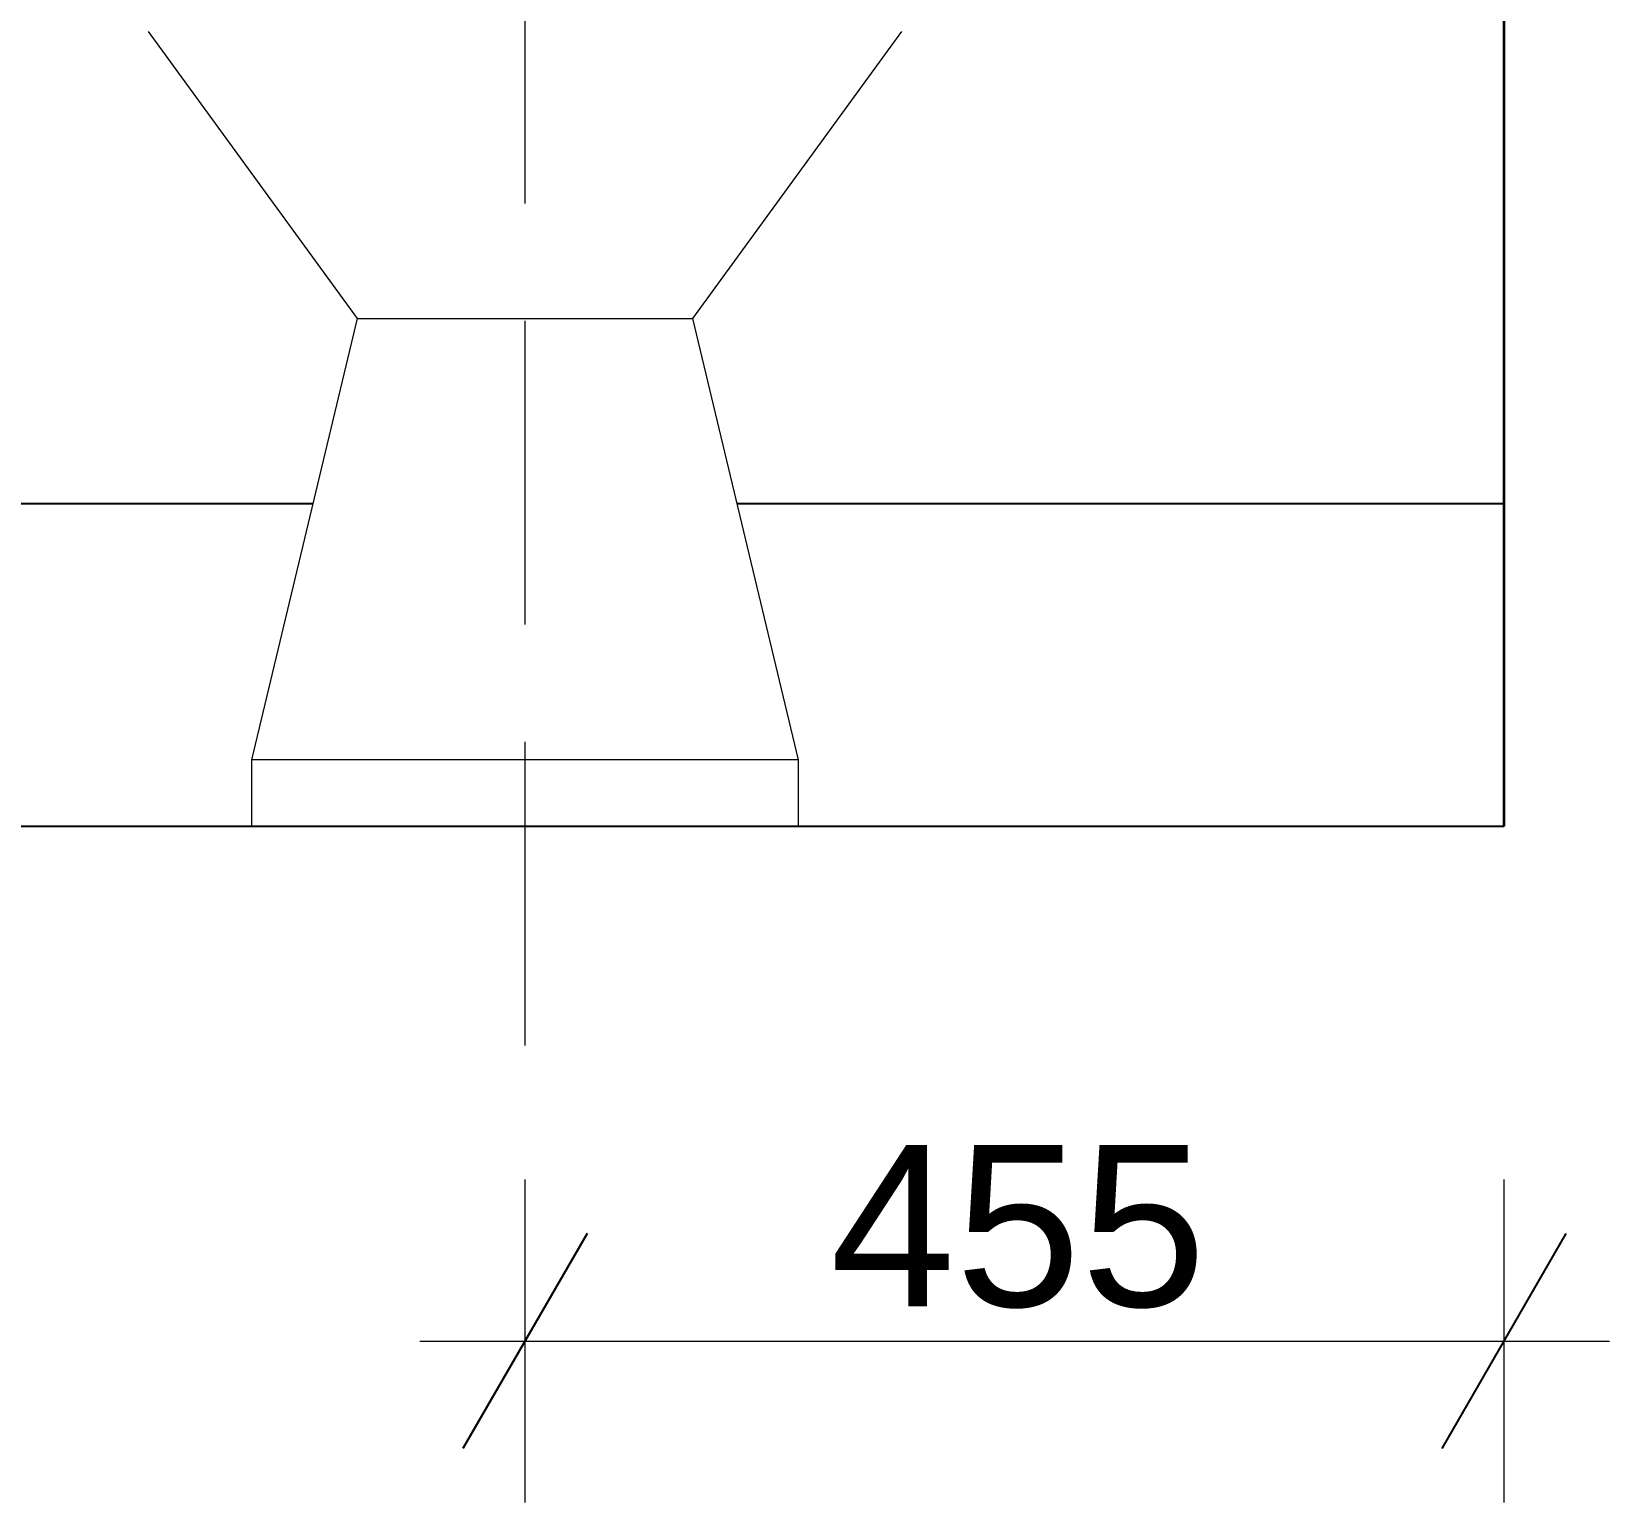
# Model space of a CAD drawing. Header units: millimetres. Extents: x 14397 to 67587, y -11631 to -8348.
# Drawn here: x 15711 to 16444, y -11612 to -10928 of the extents above; entities that cross this region are included whole.
import ezdxf

# ---------------------------------------------------------------- set-up
doc = ezdxf.new("R2010")
doc.units = ezdxf.units.MM
doc.header["$MEASUREMENT"] = 0
doc.linetypes.add('Hidden Line', pattern=[195.611112, 141.111112, -54.5])
doc.linetypes.add('Wipeout_Contour', pattern=[1000, 0, -1000])
for name, color, linetype in [('NewA-Ee_25_10-M_WallsInternal', 7, 'Continuous'), ('NewA-Ee_30_40-M_Floors', 7, 'Continuous'), ('NewA-Ee_40_20-M_GeneralFFAndEInternalSanitary', 7, 'Continuous'), ('NewA-Zz_20_20-D_DimensionDetail', 7, 'Continuous'), ('NewA-Zz_80_45_00-P_DetailInternal', 7, 'Continuous')]:
    doc.layers.add(name, color=color, linetype=linetype)
doc.styles.add('GENERATED_STYLE_1', font='')
doc.styles.get('GENERATED_STYLE_1').set_extended_font_data('Arial')
doc.dimstyles.new('GENERATED_STYLE__1', dxfattribs={"dimtxt": 75, "dimasz": 76, "dimexe": 0.18, "dimexo": 300, "dimgap": 0.09, "dimtad": 1, "dimtih": 1, "dimtoh": 1, "dimdec": 0, "dimzin": 0, "dimdsep": 46, "dimtxsty": 'GENERATED_STYLE_1', "dimblk": 'ARROWHEAD_2', "dimblk1": 'ARROWHEAD_2', "dimblk2": 'ARROWHEAD_2', "dimcen": 0.09, "dimclrd": 6, "dimclre": 6, "dimclrt": 7, "dimazin": 0, "dimtfac": 1, "dimtdec": 4, "dimtmove": 0, "dimatfit": 3, "dimfxl": 0, "dimtolj": 1, "dimtzin": 0, "dimarcsym": 0})

# ---------------------------------------------------------------- blocks, each defined once
blk = doc.blocks.new('Section Elem_2_1', base_point=(6197.13, -111297.47))
at = {"layer": 'NewA-Ee_25_10-M_WallsInternal', "color": 92, "linetype": 'Continuous', "lineweight": 35}
blk.add_line((16395.03, -11297.47), (16395.03, -8857.47), dxfattribs=at)
blk = doc.blocks.new('Section Elem_3_1', base_point=(6197.13, -111297.47))
at = {"color": 254, "linetype": 'Wipeout_Contour', "lineweight": 0, "ltscale": 78063.954679}
blk.add_wipeout([(15940.03, -11297.47), (15940.03, -11266.7), (15908.87, -11266.7), (15908.87, -11297.47)], dxfattribs=at).dxf.layer = 'NewA-Ee_40_20-M_GeneralFFAndEInternalSanitary'
at = {"color": 254, "linetype": 'Wipeout_Contour', "lineweight": 0, "ltscale": 78524.00326}
blk.add_wipeout([(16067.02, -11297.47), (16067.02, -11266.7), (16063.38, -11266.7), (16063.38, -11297.47)], dxfattribs=at).dxf.layer = 'NewA-Ee_40_20-M_GeneralFFAndEInternalSanitary'
at = {"color": 254, "linetype": 'Wipeout_Contour', "lineweight": 0, "ltscale": 77966.163852}
blk.add_wipeout([(15908.87, -11297.47), (15908.87, -11266.7), (15880.09, -11266.7), (15880.09, -11297.47)], dxfattribs=at).dxf.layer = 'NewA-Ee_40_20-M_GeneralFFAndEInternalSanitary'
at = {"color": 254, "linetype": 'Wipeout_Contour', "lineweight": 0, "ltscale": 78504.268196}
blk.add_wipeout([(16063.38, -11266.7), (16054.96, -11266.7), (16054.96, -11297.47), (16063.38, -11297.47)], dxfattribs=at).dxf.layer = 'NewA-Ee_40_20-M_GeneralFFAndEInternalSanitary'
at = {"color": 254, "linetype": 'Wipeout_Contour', "lineweight": 0, "ltscale": 77879.803479}
blk.add_wipeout([(15880.09, -11297.47), (15880.09, -11266.7), (15855.9, -11266.7), (15855.9, -11297.47)], dxfattribs=at).dxf.layer = 'NewA-Ee_40_20-M_GeneralFFAndEInternalSanitary'
at = {"color": 254, "linetype": 'Wipeout_Contour', "lineweight": 0, "ltscale": 78469.12968}
blk.add_wipeout([(16054.96, -11297.47), (16054.96, -11266.7), (16041.91, -11266.7), (16041.91, -11297.47)], dxfattribs=at).dxf.layer = 'NewA-Ee_40_20-M_GeneralFFAndEInternalSanitary'
at = {"color": 254, "linetype": 'Wipeout_Contour', "lineweight": 0, "ltscale": 77811.4649}
blk.add_wipeout([(15855.9, -11266.7), (15838.16, -11266.7), (15838.16, -11297.47), (15855.9, -11297.47)], dxfattribs=at).dxf.layer = 'NewA-Ee_40_20-M_GeneralFFAndEInternalSanitary'
at = {"color": 254, "linetype": 'Wipeout_Contour', "lineweight": 0, "ltscale": 78418.755135}
blk.add_wipeout([(16041.91, -11297.47), (16041.91, -11266.7), (16024.16, -11266.7), (16024.16, -11297.47)], dxfattribs=at).dxf.layer = 'NewA-Ee_40_20-M_GeneralFFAndEInternalSanitary'
at = {"color": 254, "linetype": 'Wipeout_Contour', "lineweight": 0, "ltscale": 77761.299629}
blk.add_wipeout([(15838.16, -11297.47), (15838.16, -11266.7), (15825.11, -11266.7), (15825.11, -11297.47)], dxfattribs=at).dxf.layer = 'NewA-Ee_40_20-M_GeneralFFAndEInternalSanitary'
at = {"color": 254, "linetype": 'Wipeout_Contour', "lineweight": 0, "ltscale": 78350.184902}
blk.add_wipeout([(16024.16, -11297.47), (16024.16, -11266.7), (15999.97, -11266.7), (15999.97, -11297.47)], dxfattribs=at).dxf.layer = 'NewA-Ee_40_20-M_GeneralFFAndEInternalSanitary'
at = {"color": 254, "linetype": 'Wipeout_Contour', "lineweight": 0, "ltscale": 77726.326216}
blk.add_wipeout([(15825.11, -11266.7), (15816.68, -11266.7), (15816.68, -11297.47), (15825.11, -11297.47)], dxfattribs=at).dxf.layer = 'NewA-Ee_40_20-M_GeneralFFAndEInternalSanitary'
at = {"color": 254, "linetype": 'Wipeout_Contour', "lineweight": 0, "ltscale": 78263.616017}
blk.add_wipeout([(15999.97, -11297.47), (15999.97, -11266.7), (15971.2, -11266.7), (15971.2, -11297.47)], dxfattribs=at).dxf.layer = 'NewA-Ee_40_20-M_GeneralFFAndEInternalSanitary'
at = {"color": 254, "linetype": 'Wipeout_Contour', "lineweight": 0, "ltscale": 77706.690636}
blk.add_wipeout([(15816.68, -11297.47), (15816.68, -11266.7), (15813.05, -11266.7), (15813.05, -11297.47)], dxfattribs=at).dxf.layer = 'NewA-Ee_40_20-M_GeneralFFAndEInternalSanitary'
at = {"color": 254, "linetype": 'Wipeout_Contour', "lineweight": 0, "ltscale": 78165.702493}
blk.add_wipeout([(15971.2, -11297.47), (15971.2, -11266.7), (15940.03, -11266.7), (15940.03, -11297.47)], dxfattribs=at).dxf.layer = 'NewA-Ee_40_20-M_GeneralFFAndEInternalSanitary'
at = {"color": 254, "linetype": 'Wipeout_Contour', "lineweight": 0, "ltscale": 58176.665694}
blk.add_wipeout([(15865.01, -11061.57), (15813.05, -11266.7), (15816.68, -11266.7)], dxfattribs=at).dxf.layer = 'NewA-Ee_40_20-M_GeneralFFAndEInternalSanitary'
at = {"color": 254, "linetype": 'Wipeout_Contour', "lineweight": 0, "ltscale": 58482.009695}
blk.add_wipeout([(15940.03, -11266.7), (15971.2, -11266.7), (15957.74, -11061.57)], dxfattribs=at).dxf.layer = 'NewA-Ee_40_20-M_GeneralFFAndEInternalSanitary'
at = {"color": 254, "linetype": 'Wipeout_Contour', "lineweight": 0, "ltscale": 58094.331286}
blk.add_wipeout([(15862.11, -11061.57), (15813.05, -11266.7), (15865.01, -11061.57)], dxfattribs=at).dxf.layer = 'NewA-Ee_40_20-M_GeneralFFAndEInternalSanitary'
at = {"color": 254, "linetype": 'Wipeout_Contour', "lineweight": 0, "ltscale": 58338.770409}
blk.add_wipeout([(15940.03, -11266.7), (15957.74, -11061.57), (15940.03, -11061.57)], dxfattribs=at).dxf.layer = 'NewA-Ee_40_20-M_GeneralFFAndEInternalSanitary'
at = {"color": 254, "linetype": 'Wipeout_Contour', "lineweight": 0, "ltscale": 58544.813397}
blk.add_wipeout([(15971.2, -11266.7), (15999.97, -11266.7), (15974.1, -11061.57)], dxfattribs=at).dxf.layer = 'NewA-Ee_40_20-M_GeneralFFAndEInternalSanitary'
at = {"color": 254, "linetype": 'Wipeout_Contour', "lineweight": 0, "ltscale": 58191.933501}
blk.add_wipeout([(15816.68, -11266.7), (15825.11, -11266.7), (15871.73, -11061.57)], dxfattribs=at).dxf.layer = 'NewA-Ee_40_20-M_GeneralFFAndEInternalSanitary'
at = {"color": 254, "linetype": 'Wipeout_Contour', "lineweight": 0, "ltscale": 58391.546617}
blk.add_wipeout([(15971.2, -11266.7), (15974.1, -11061.57), (15957.74, -11061.57)], dxfattribs=at).dxf.layer = 'NewA-Ee_40_20-M_GeneralFFAndEInternalSanitary'
at = {"color": 254, "linetype": 'Wipeout_Contour', "lineweight": 0, "ltscale": 58599.22689}
blk.add_wipeout([(15999.97, -11266.7), (16024.16, -11266.7), (15987.84, -11061.57)], dxfattribs=at).dxf.layer = 'NewA-Ee_40_20-M_GeneralFFAndEInternalSanitary'
at = {"color": 254, "linetype": 'Wipeout_Contour', "lineweight": 0, "ltscale": 58105.235403}
blk.add_wipeout([(15816.68, -11266.7), (15871.73, -11061.57), (15865.01, -11061.57)], dxfattribs=at).dxf.layer = 'NewA-Ee_40_20-M_GeneralFFAndEInternalSanitary'
at = {"color": 254, "linetype": 'Wipeout_Contour', "lineweight": 0, "ltscale": 58440.051119}
blk.add_wipeout([(15999.97, -11266.7), (15987.84, -11061.57), (15974.1, -11061.57)], dxfattribs=at).dxf.layer = 'NewA-Ee_40_20-M_GeneralFFAndEInternalSanitary'
at = {"layer": 'NewA-Ee_40_20-M_GeneralFFAndEInternalSanitary', "color": 1, "linetype": 'Continuous', "lineweight": 18}
for p in [(15816.68, -11266.7), (15813.05, -11297.47)]:
    blk.add_line(p, (15813.05, -11266.7), dxfattribs=at)
at = {"color": 254, "linetype": 'Wipeout_Contour', "lineweight": 0, "ltscale": 58217.906884}
blk.add_wipeout([(15825.11, -11266.7), (15838.16, -11266.7), (15882.14, -11061.57)], dxfattribs=at).dxf.layer = 'NewA-Ee_40_20-M_GeneralFFAndEInternalSanitary'
at = {"color": 254, "linetype": 'Wipeout_Contour', "lineweight": 0, "ltscale": 58641.605224}
blk.add_wipeout([(16024.16, -11266.7), (16041.91, -11266.7), (15997.93, -11061.57)], dxfattribs=at).dxf.layer = 'NewA-Ee_40_20-M_GeneralFFAndEInternalSanitary'
at = {"color": 254, "linetype": 'Wipeout_Contour', "lineweight": 0, "ltscale": 58126.201769}
blk.add_wipeout([(15871.73, -11061.57), (15825.11, -11266.7), (15882.14, -11061.57)], dxfattribs=at).dxf.layer = 'NewA-Ee_40_20-M_GeneralFFAndEInternalSanitary'
at = {"color": 254, "linetype": 'Wipeout_Contour', "lineweight": 0, "ltscale": 58479.636221}
blk.add_wipeout([(16024.16, -11266.7), (15997.93, -11061.57), (15987.84, -11061.57)], dxfattribs=at).dxf.layer = 'NewA-Ee_40_20-M_GeneralFFAndEInternalSanitary'
at = {"layer": 'NewA-Ee_40_20-M_GeneralFFAndEInternalSanitary', "color": 1, "linetype": 'Continuous', "lineweight": 18}
blk.add_line((15825.11, -11266.7), (15816.68, -11266.7), dxfattribs=at)
at = {"color": 254, "linetype": 'Wipeout_Contour', "lineweight": 0, "ltscale": 58251.195794}
blk.add_wipeout([(15892.22, -11061.57), (15838.16, -11266.7), (15855.9, -11266.7)], dxfattribs=at).dxf.layer = 'NewA-Ee_40_20-M_GeneralFFAndEInternalSanitary'
at = {"color": 254, "linetype": 'Wipeout_Contour', "lineweight": 0, "ltscale": 58675.264457}
blk.add_wipeout([(16041.91, -11266.7), (16054.96, -11266.7), (16008.34, -11061.57)], dxfattribs=at).dxf.layer = 'NewA-Ee_40_20-M_GeneralFFAndEInternalSanitary'
at = {"color": 254, "linetype": 'Wipeout_Contour', "lineweight": 0, "ltscale": 58153.653115}
blk.add_wipeout([(15882.14, -11061.57), (15838.16, -11266.7), (15892.22, -11061.57)], dxfattribs=at).dxf.layer = 'NewA-Ee_40_20-M_GeneralFFAndEInternalSanitary'
at = {"color": 254, "linetype": 'Wipeout_Contour', "lineweight": 0, "ltscale": 58511.045045}
blk.add_wipeout([(16041.91, -11266.7), (16008.34, -11061.57), (15997.93, -11061.57)], dxfattribs=at).dxf.layer = 'NewA-Ee_40_20-M_GeneralFFAndEInternalSanitary'
at = {"layer": 'NewA-Ee_40_20-M_GeneralFFAndEInternalSanitary', "color": 1, "linetype": 'Continuous', "lineweight": 18}
for p, q in [((15838.16, -11266.7), (15825.11, -11266.7)), ((15999.97, -11266.7), (15971.2, -11266.7))]:
    blk.add_line(p, q, dxfattribs=at)
at = {"color": 254, "linetype": 'Wipeout_Contour', "lineweight": 0, "ltscale": 58296.537233}
blk.add_wipeout([(15855.9, -11266.7), (15880.09, -11266.7), (15905.97, -11061.57)], dxfattribs=at).dxf.layer = 'NewA-Ee_40_20-M_GeneralFFAndEInternalSanitary'
at = {"color": 254, "linetype": 'Wipeout_Contour', "lineweight": 0, "ltscale": 58698.284051}
blk.add_wipeout([(16015.06, -11061.57), (16054.96, -11266.7), (16063.38, -11266.7)], dxfattribs=at).dxf.layer = 'NewA-Ee_40_20-M_GeneralFFAndEInternalSanitary'
at = {"color": 254, "linetype": 'Wipeout_Contour', "lineweight": 0, "ltscale": 58187.746857}
blk.add_wipeout([(15855.9, -11266.7), (15905.97, -11061.57), (15892.22, -11061.57)], dxfattribs=at).dxf.layer = 'NewA-Ee_40_20-M_GeneralFFAndEInternalSanitary'
at = {"color": 254, "linetype": 'Wipeout_Contour', "lineweight": 0, "ltscale": 58535.892663}
blk.add_wipeout([(16008.34, -11061.57), (16054.96, -11266.7), (16015.06, -11061.57)], dxfattribs=at).dxf.layer = 'NewA-Ee_40_20-M_GeneralFFAndEInternalSanitary'
at = {"layer": 'NewA-Ee_40_20-M_GeneralFFAndEInternalSanitary', "color": 1, "linetype": 'Continuous', "lineweight": 18}
blk.add_line((15855.9, -11266.7), (15838.16, -11266.7), dxfattribs=at)
at = {"color": 254, "linetype": 'Wipeout_Contour', "lineweight": 0, "ltscale": 58353.003779}
blk.add_wipeout([(15880.09, -11266.7), (15908.87, -11266.7), (15922.32, -11061.57)], dxfattribs=at).dxf.layer = 'NewA-Ee_40_20-M_GeneralFFAndEInternalSanitary'
at = {"color": 254, "linetype": 'Wipeout_Contour', "lineweight": 0, "ltscale": 58710.458026}
blk.add_wipeout([(16063.38, -11266.7), (16067.02, -11266.7), (16017.95, -11061.57)], dxfattribs=at).dxf.layer = 'NewA-Ee_40_20-M_GeneralFFAndEInternalSanitary'
at = {"color": 254, "linetype": 'Wipeout_Contour', "lineweight": 0, "ltscale": 58232.27363}
blk.add_wipeout([(15880.09, -11266.7), (15922.32, -11061.57), (15905.97, -11061.57)], dxfattribs=at).dxf.layer = 'NewA-Ee_40_20-M_GeneralFFAndEInternalSanitary'
at = {"color": 254, "linetype": 'Wipeout_Contour', "lineweight": 0, "ltscale": 58550.772996}
blk.add_wipeout([(16063.38, -11266.7), (16017.95, -11061.57), (16015.06, -11061.57)], dxfattribs=at).dxf.layer = 'NewA-Ee_40_20-M_GeneralFFAndEInternalSanitary'
at = {"layer": 'NewA-Ee_40_20-M_GeneralFFAndEInternalSanitary', "color": 1, "linetype": 'Continuous', "lineweight": 18}
for p, q in [((15880.09, -11266.7), (15855.9, -11266.7)), ((16024.16, -11266.7), (15999.97, -11266.7)), ((16041.91, -11266.7), (16024.16, -11266.7)), ((16054.96, -11266.7), (16041.91, -11266.7)), ((16063.38, -11266.7), (16054.96, -11266.7)), ((16067.02, -11266.7), (16063.38, -11266.7)), ((16067.02, -11297.47), (16067.02, -11266.7))]:
    blk.add_line(p, q, dxfattribs=at)
at = {"color": 254, "linetype": 'Wipeout_Contour', "lineweight": 0, "ltscale": 58398.121299}
blk.add_wipeout([(16015.06, -11061.57), (16017.95, -11061.57), (16110.69, -10928.24)], dxfattribs=at).dxf.layer = 'NewA-Ee_40_20-M_GeneralFFAndEInternalSanitary'
at = {"color": 254, "linetype": 'Wipeout_Contour', "lineweight": 0, "ltscale": 58416.208152}
blk.add_wipeout([(15908.87, -11266.7), (15940.03, -11266.7), (15940.03, -11061.57)], dxfattribs=at).dxf.layer = 'NewA-Ee_40_20-M_GeneralFFAndEInternalSanitary'
at = {"color": 254, "linetype": 'Wipeout_Contour', "lineweight": 0, "ltscale": 58403.997663}
blk.add_wipeout([(16110.69, -10928.24), (16017.95, -11061.57), (16115.04, -10928.24)], dxfattribs=at).dxf.layer = 'NewA-Ee_40_20-M_GeneralFFAndEInternalSanitary'
at = {"color": 254, "linetype": 'Wipeout_Contour', "lineweight": 0, "ltscale": 58283.875719}
blk.add_wipeout([(15908.87, -11266.7), (15940.03, -11061.57), (15922.32, -11061.57)], dxfattribs=at).dxf.layer = 'NewA-Ee_40_20-M_GeneralFFAndEInternalSanitary'
at = {"layer": 'NewA-Ee_40_20-M_GeneralFFAndEInternalSanitary', "color": 1, "linetype": 'Continuous', "lineweight": 18}
for p, q in [((15908.87, -11266.7), (15880.09, -11266.7)), ((15940.03, -11266.7), (15908.87, -11266.7)), ((15971.2, -11266.7), (15940.03, -11266.7))]:
    blk.add_line(p, q, dxfattribs=at)
at = {"color": 254, "linetype": 'Wipeout_Contour', "lineweight": 0, "ltscale": 58017.991121}
blk.add_wipeout([(15922.32, -11061.57), (15854.76, -10928.24), (15905.97, -11061.57)], dxfattribs=at).dxf.layer = 'NewA-Ee_40_20-M_GeneralFFAndEInternalSanitary'
at = {"color": 254, "linetype": 'Wipeout_Contour', "lineweight": 0, "ltscale": 58381.818754}
blk.add_wipeout([(16008.34, -11061.57), (16015.06, -11061.57), (16100.59, -10928.24)], dxfattribs=at).dxf.layer = 'NewA-Ee_40_20-M_GeneralFFAndEInternalSanitary'
at = {"color": 254, "linetype": 'Wipeout_Contour', "lineweight": 0, "ltscale": 57933.269018}
blk.add_wipeout([(15922.32, -11061.57), (15895.7, -10928.24), (15854.76, -10928.24)], dxfattribs=at).dxf.layer = 'NewA-Ee_40_20-M_GeneralFFAndEInternalSanitary'
at = {"color": 254, "linetype": 'Wipeout_Contour', "lineweight": 0, "ltscale": 58389.707203}
blk.add_wipeout([(16100.59, -10928.24), (16015.06, -11061.57), (16110.69, -10928.24)], dxfattribs=at).dxf.layer = 'NewA-Ee_40_20-M_GeneralFFAndEInternalSanitary'
at = {"color": 254, "linetype": 'Wipeout_Contour', "lineweight": 0, "ltscale": 57964.892013}
blk.add_wipeout([(15820.35, -10928.24), (15892.22, -11061.57), (15905.97, -11061.57)], dxfattribs=at).dxf.layer = 'NewA-Ee_40_20-M_GeneralFFAndEInternalSanitary'
at = {"color": 254, "linetype": 'Wipeout_Contour', "lineweight": 0, "ltscale": 58354.756193}
blk.add_wipeout([(16008.34, -11061.57), (16084.96, -10928.24), (15997.93, -11061.57)], dxfattribs=at).dxf.layer = 'NewA-Ee_40_20-M_GeneralFFAndEInternalSanitary'
at = {"color": 254, "linetype": 'Wipeout_Contour', "lineweight": 0, "ltscale": 57857.965753}
blk.add_wipeout([(15820.35, -10928.24), (15905.97, -11061.57), (15854.76, -10928.24)], dxfattribs=at).dxf.layer = 'NewA-Ee_40_20-M_GeneralFFAndEInternalSanitary'
at = {"color": 254, "linetype": 'Wipeout_Contour', "lineweight": 0, "ltscale": 58362.944693}
blk.add_wipeout([(16008.34, -11061.57), (16100.59, -10928.24), (16084.96, -10928.24)], dxfattribs=at).dxf.layer = 'NewA-Ee_40_20-M_GeneralFFAndEInternalSanitary'
at = {"color": 254, "linetype": 'Wipeout_Contour', "lineweight": 0, "ltscale": 57924.520945}
blk.add_wipeout([(15795.11, -10928.24), (15882.14, -11061.57), (15892.22, -11061.57)], dxfattribs=at).dxf.layer = 'NewA-Ee_40_20-M_GeneralFFAndEInternalSanitary'
at = {"color": 254, "linetype": 'Wipeout_Contour', "lineweight": 0, "ltscale": 58317.00665}
blk.add_wipeout([(15997.93, -11061.57), (16059.71, -10928.24), (15987.84, -11061.57)], dxfattribs=at).dxf.layer = 'NewA-Ee_40_20-M_GeneralFFAndEInternalSanitary'
at = {"color": 254, "linetype": 'Wipeout_Contour', "lineweight": 0, "ltscale": 57797.712047}
blk.add_wipeout([(15820.35, -10928.24), (15795.11, -10928.24), (15892.22, -11061.57)], dxfattribs=at).dxf.layer = 'NewA-Ee_40_20-M_GeneralFFAndEInternalSanitary'
at = {"color": 254, "linetype": 'Wipeout_Contour', "lineweight": 0, "ltscale": 58320.673216}
blk.add_wipeout([(15997.93, -11061.57), (16084.96, -10928.24), (16059.71, -10928.24)], dxfattribs=at).dxf.layer = 'NewA-Ee_40_20-M_GeneralFFAndEInternalSanitary'
at = {"color": 254, "linetype": 'Wipeout_Contour', "lineweight": 0, "ltscale": 57894.848746}
blk.add_wipeout([(15779.47, -10928.24), (15871.73, -11061.57), (15882.14, -11061.57)], dxfattribs=at).dxf.layer = 'NewA-Ee_40_20-M_GeneralFFAndEInternalSanitary'
at = {"color": 254, "linetype": 'Wipeout_Contour', "lineweight": 0, "ltscale": 58268.868279}
blk.add_wipeout([(15987.84, -11061.57), (16025.3, -10928.24), (15974.1, -11061.57)], dxfattribs=at).dxf.layer = 'NewA-Ee_40_20-M_GeneralFFAndEInternalSanitary'
at = {"color": 254, "linetype": 'Wipeout_Contour', "lineweight": 0, "ltscale": 57755.904107}
blk.add_wipeout([(15795.11, -10928.24), (15779.47, -10928.24), (15882.14, -11061.57)], dxfattribs=at).dxf.layer = 'NewA-Ee_40_20-M_GeneralFFAndEInternalSanitary'
at = {"color": 254, "linetype": 'Wipeout_Contour', "lineweight": 0, "ltscale": 58263.221285}
blk.add_wipeout([(15987.84, -11061.57), (16059.71, -10928.24), (16025.3, -10928.24)], dxfattribs=at).dxf.layer = 'NewA-Ee_40_20-M_GeneralFFAndEInternalSanitary'
at = {"color": 254, "linetype": 'Wipeout_Contour', "lineweight": 0, "ltscale": 57872.468357}
blk.add_wipeout([(15871.73, -11061.57), (15769.38, -10928.24), (15865.01, -11061.57)], dxfattribs=at).dxf.layer = 'NewA-Ee_40_20-M_GeneralFFAndEInternalSanitary'
at = {"color": 254, "linetype": 'Wipeout_Contour', "lineweight": 0, "ltscale": 58210.030942}
blk.add_wipeout([(15974.1, -11061.57), (15984.37, -10928.24), (15957.74, -11061.57)], dxfattribs=at).dxf.layer = 'NewA-Ee_40_20-M_GeneralFFAndEInternalSanitary'
at = {"color": 254, "linetype": 'Wipeout_Contour', "lineweight": 0, "ltscale": 57726.255762}
blk.add_wipeout([(15779.47, -10928.24), (15769.38, -10928.24), (15871.73, -11061.57)], dxfattribs=at).dxf.layer = 'NewA-Ee_40_20-M_GeneralFFAndEInternalSanitary'
at = {"color": 254, "linetype": 'Wipeout_Contour', "lineweight": 0, "ltscale": 58145.959726}
blk.add_wipeout([(15957.74, -11061.57), (15940.03, -10928.24), (15940.03, -11061.57)], dxfattribs=at).dxf.layer = 'NewA-Ee_40_20-M_GeneralFFAndEInternalSanitary'
at = {"color": 254, "linetype": 'Wipeout_Contour', "lineweight": 0, "ltscale": 58189.937803}
blk.add_wipeout([(15974.1, -11061.57), (16025.3, -10928.24), (15984.37, -10928.24)], dxfattribs=at).dxf.layer = 'NewA-Ee_40_20-M_GeneralFFAndEInternalSanitary'
at = {"layer": 'NewA-Ee_40_20-M_GeneralFFAndEInternalSanitary', "color": 1, "linetype": 'Continuous', "lineweight": 18}
for p, q in [((16017.95, -11061.57), (16115.04, -10928.24)), ((15871.73, -11061.57), (15882.14, -11061.57)), ((15997.93, -11061.57), (16008.34, -11061.57)), ((16008.34, -11061.57), (16015.06, -11061.57)), ((16015.06, -11061.57), (16017.95, -11061.57)), ((16067.02, -11266.7), (16017.95, -11061.57))]:
    blk.add_line(p, q, dxfattribs=at)
at = {"color": 254, "linetype": 'Wipeout_Contour', "lineweight": 0, "ltscale": 57860.970133}
blk.add_wipeout([(15765.03, -10928.24), (15862.11, -11061.57), (15865.01, -11061.57)], dxfattribs=at).dxf.layer = 'NewA-Ee_40_20-M_GeneralFFAndEInternalSanitary'
at = {"color": 254, "linetype": 'Wipeout_Contour', "lineweight": 0, "ltscale": 58105.940372}
blk.add_wipeout([(15957.74, -11061.57), (15984.37, -10928.24), (15940.03, -10928.24)], dxfattribs=at).dxf.layer = 'NewA-Ee_40_20-M_GeneralFFAndEInternalSanitary'
at = {"layer": 'NewA-Ee_40_20-M_GeneralFFAndEInternalSanitary', "color": 1, "linetype": 'Continuous', "lineweight": 18}
for p, q in [((15957.74, -11061.57), (15974.1, -11061.57)), ((15974.1, -11061.57), (15987.84, -11061.57)), ((15987.84, -11061.57), (15997.93, -11061.57))]:
    blk.add_line(p, q, dxfattribs=at)
at = {"color": 254, "linetype": 'Wipeout_Contour', "lineweight": 0, "ltscale": 57708.91237}
blk.add_wipeout([(15769.38, -10928.24), (15765.03, -10928.24), (15865.01, -11061.57)], dxfattribs=at).dxf.layer = 'NewA-Ee_40_20-M_GeneralFFAndEInternalSanitary'
at = {"color": 254, "linetype": 'Wipeout_Contour', "lineweight": 0, "ltscale": 58079.81678}
blk.add_wipeout([(15940.03, -11061.57), (15895.7, -10928.24), (15922.32, -11061.57)], dxfattribs=at).dxf.layer = 'NewA-Ee_40_20-M_GeneralFFAndEInternalSanitary'
at = {"layer": 'NewA-Ee_40_20-M_GeneralFFAndEInternalSanitary', "color": 1, "linetype": 'Continuous', "lineweight": 18}
for p, q in [((15862.11, -11061.57), (15765.03, -10928.24)), ((15813.05, -11266.7), (15862.11, -11061.57)), ((15862.11, -11061.57), (15865.01, -11061.57)), ((15865.01, -11061.57), (15871.73, -11061.57))]:
    blk.add_line(p, q, dxfattribs=at)
at = {"color": 254, "linetype": 'Wipeout_Contour', "lineweight": 0, "ltscale": 58017.762383}
blk.add_wipeout([(15940.03, -11061.57), (15940.03, -10928.24), (15895.7, -10928.24)], dxfattribs=at).dxf.layer = 'NewA-Ee_40_20-M_GeneralFFAndEInternalSanitary'
at = {"layer": 'NewA-Ee_40_20-M_GeneralFFAndEInternalSanitary', "color": 1, "linetype": 'Continuous', "lineweight": 18}
for p, q in [((15882.14, -11061.57), (15892.22, -11061.57)), ((15892.22, -11061.57), (15905.97, -11061.57)), ((15905.97, -11061.57), (15922.32, -11061.57)), ((15922.32, -11061.57), (15940.03, -11061.57)), ((15940.03, -11061.57), (15957.74, -11061.57))]:
    blk.add_line(p, q, dxfattribs=at)
blk = doc.blocks.new('Section Elem_4_1', base_point=(6197.13, -111297.47))
at = {"layer": 'NewA-Ee_30_40-M_Floors', "linetype": 'Continuous'}
blk.add_line((14397.13, -11297.47), (16395.03, -11297.47), dxfattribs=at)
blk = doc.blocks.new('*D14', base_point=(6197.13, -111297.47))
at = {"layer": 'NewA-Zz_20_20-D_DimensionDetail', "color": 6, "linetype": 'Continuous', "lineweight": 13}
for p, q in [((15940.03, -11611.71), (15940.03, -11461.71)), ((16395.03, -11611.71), (16395.03, -11461.71)), ((15891.13, -11536.71), (15940.03, -11536.71)), ((15940.03, -11536.71), (16395.03, -11536.71)), ((16395.03, -11536.71), (16443.93, -11536.71))]:
    blk.add_line(p, q, dxfattribs=at)
at = {"layer": 'NewA-Zz_20_20-D_DimensionDetail', "linetype": 'Continuous'}
for p, q in [((15968.9, -11486.71), (15911.17, -11586.71)), ((16366.17, -11586.71), (16423.9, -11486.71))]:
    blk.add_line(p, q, dxfattribs=at)
at = {"layer": 'NewA-Zz_20_20-D_DimensionDetail', "insert": (16081.73, -11521.71), "char_height": 75, "attachment_point": 7, "style": 'GENERATED_STYLE_1'}
blk.add_mtext('\\A1;{\\fArial|b0|i0|c0|p34;455}', dxfattribs=at)
blk = doc.blocks.new('ARROWHEAD_2')
at = {"color": 0, "linetype": 'Continuous', "lineweight": 0}
for p, q in [((-0.3781, -0.655), (0.3781, 0.655)), ((0, 0), (-1, 0))]:
    blk.add_line(p, q, dxfattribs=at)

msp = doc.modelspace()

# ---------------------------------------------------------------- block references
at = {"layer": 'NewA-Ee_25_10-M_WallsInternal', "lineweight": 0}
msp.add_blockref('Section Elem_2_1', (6197.13, -111297.47), dxfattribs=at)
at = {"layer": 'NewA-Ee_40_20-M_GeneralFFAndEInternalSanitary', "lineweight": 0}
msp.add_blockref('Section Elem_3_1', (6197.13, -111297.47), dxfattribs=at)

# ---------------------------------------------------------------- next in the draw order: linework, layer by layer
at = {"layer": 'NewA-Zz_80_45_00-P_DetailInternal', "color": 6, "linetype": 'Hidden Line', "lineweight": 13}
msp.add_line((15940.03, -11399.39), (15940.03, -10478.4), dxfattribs=at)
at = {"layer": 'NewA-Zz_80_45_00-P_DetailInternal', "linetype": 'Continuous'}
for p, q in [((14397.13, -11147.47), (15841.57, -11147.47)), ((16038.5, -11147.47), (16395.03, -11147.47))]:
    msp.add_line(p, q, dxfattribs=at)

# ---------------------------------------------------------------- next in the draw order: block references
at = {"layer": 'NewA-Ee_30_40-M_Floors', "lineweight": 0}
msp.add_blockref('Section Elem_4_1', (6197.13, -111297.47), dxfattribs=at)

# ---------------------------------------------------------------- next in the draw order: dimensions: what is measured, and where the dimension line sits
at = {"layer": 'NewA-Zz_20_20-D_DimensionDetail', "color": 6, "linetype": 'Continuous', "lineweight": 13}
dim = msp.add_linear_dim(base=(16395.03, -11536.71), p1=(15940.03, -11297.47), p2=(16395.03, -11297.47), dimstyle='GENERATED_STYLE__1', dxfattribs=at)
dim.commit()
dim.dimension.update_dxf_attribs({"geometry": '*D14', "text_midpoint": (16170.03, -11484.21), "dimtype": 160})

doc.saveas('drawing.dxf')
